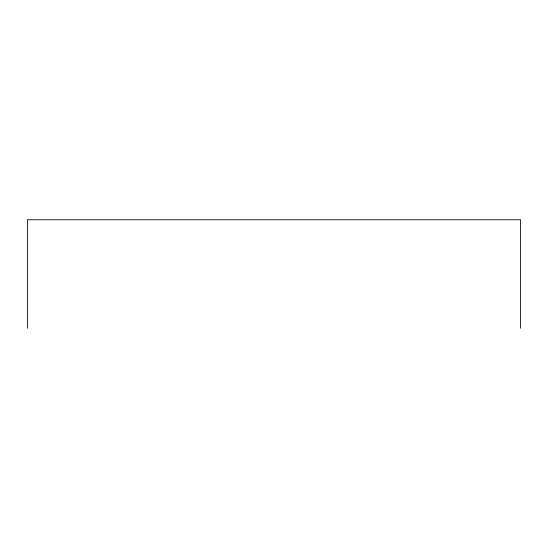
<?xml version="1.0" encoding="UTF-8"?>
<svg xmlns="http://www.w3.org/2000/svg" width="548" height="548" viewBox="0 0 548 548"><rect width="100%" height="100%" fill="white"/><g stroke="black" fill="none" stroke-linecap="round" stroke-linejoin="round"><path stroke-width="0.82" d="M520.6 328.225L520.6 219.775L27.4 219.775L27.4 328.225"/></g></svg>
